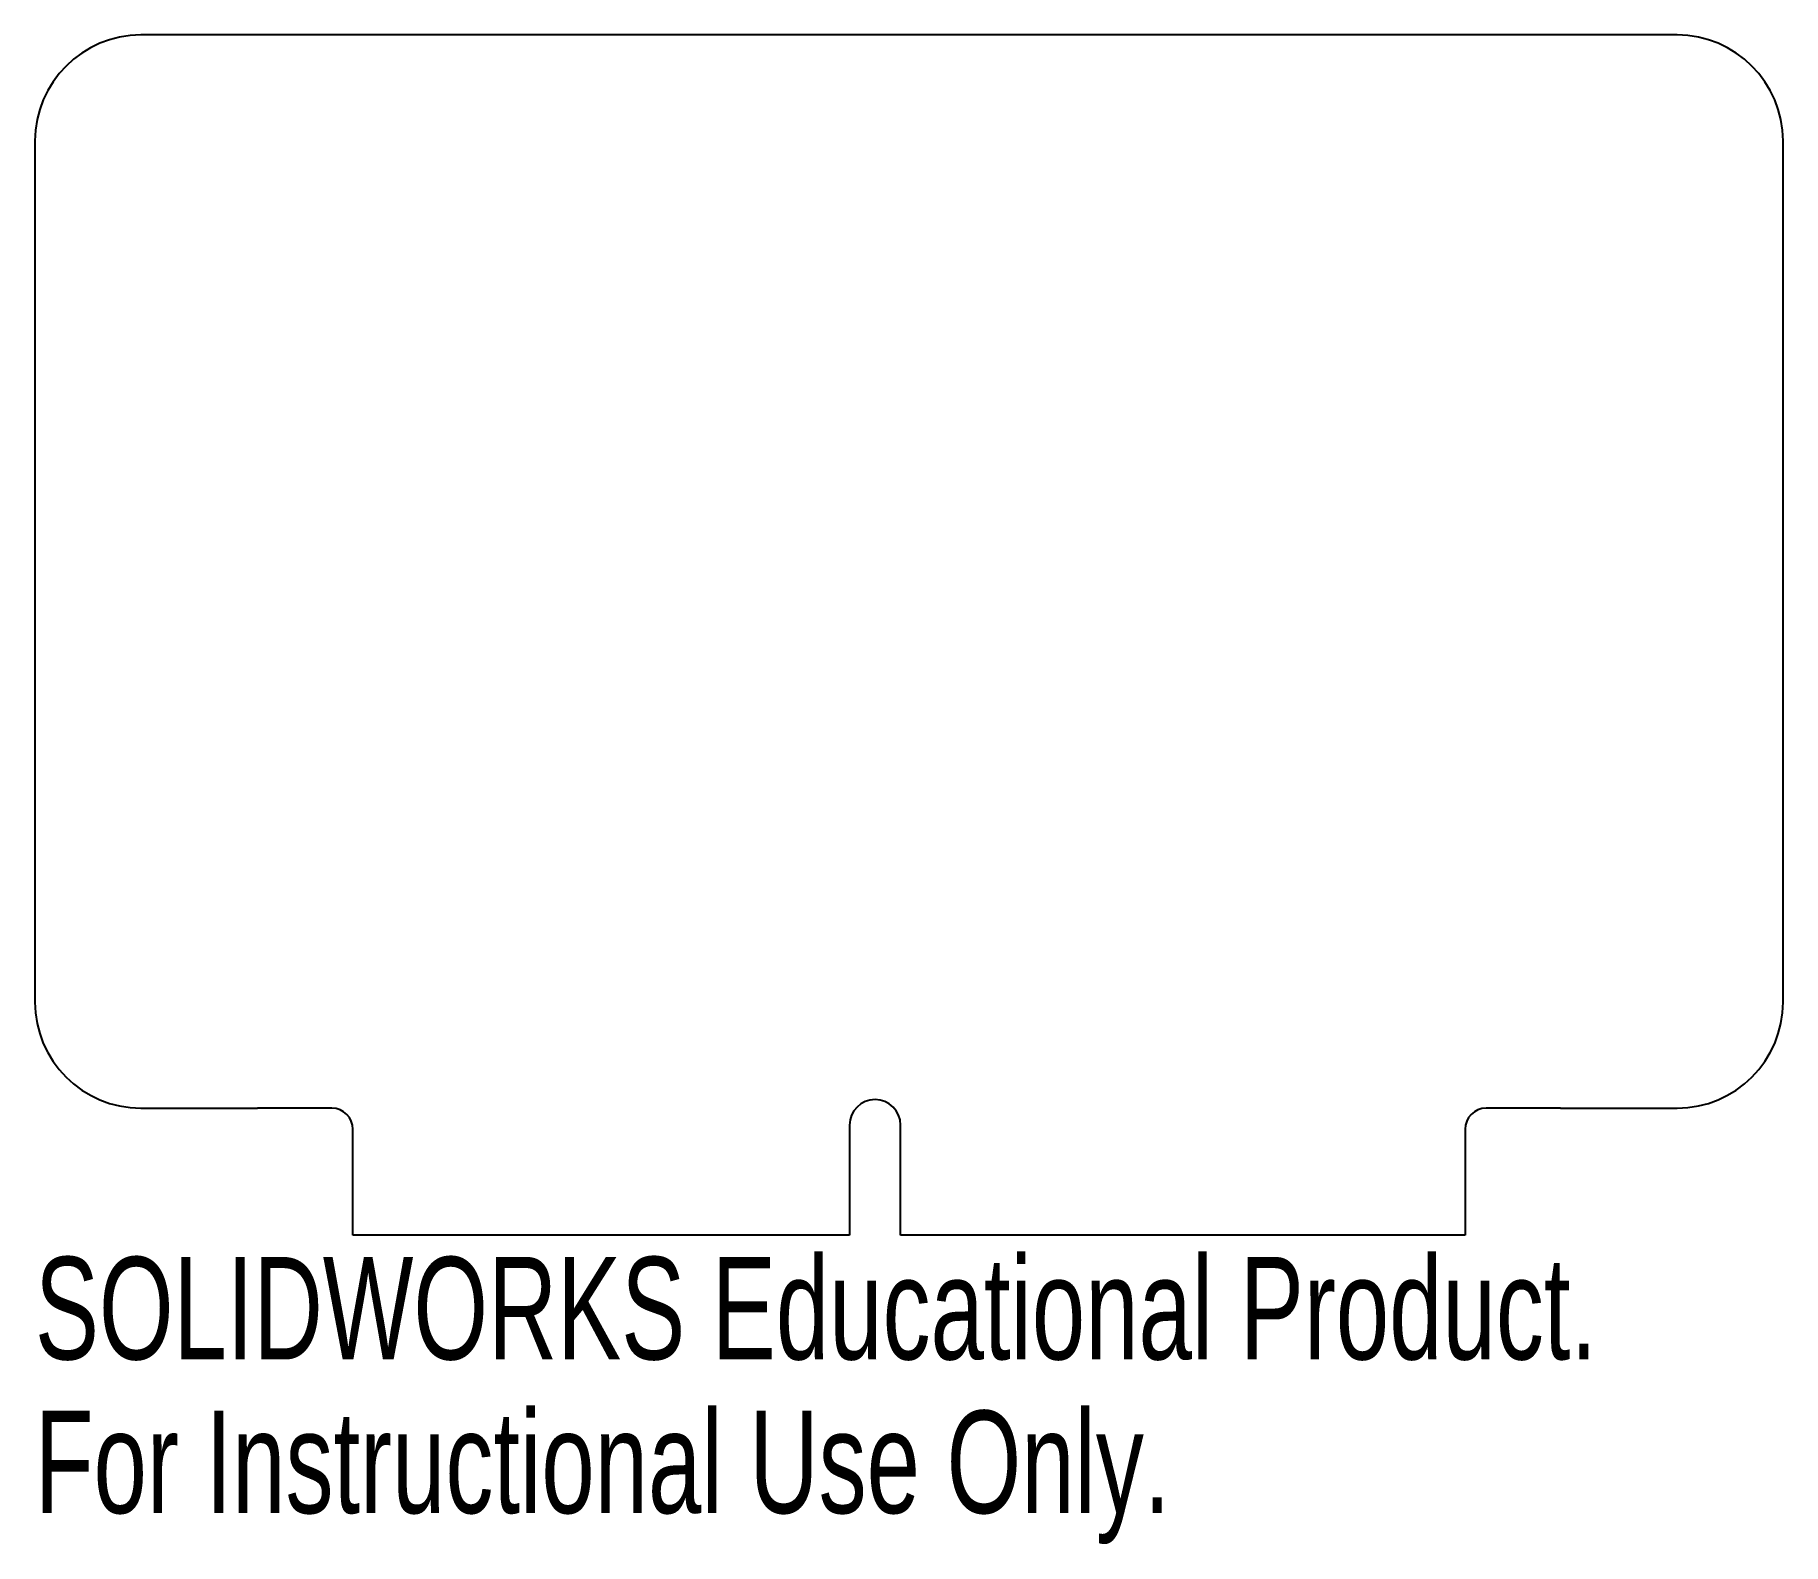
# Model space of a CAD drawing. Header units: millimetres. Extents: x -10.5 to 72, y -20.6 to 50.6.
import ezdxf

# ---------------------------------------------------------------- set-up
doc = ezdxf.new("R2010")
doc.units = ezdxf.units.MM
doc.styles.add('SLDTEXTSTYLE0', font='TXT', dxfattribs={"width": 0.7})

msp = doc.modelspace()

# ---------------------------------------------------------------- linework, layer by layer
at = {"color": 7, "linetype": 'Continuous'}
for p, q in [((66.95, 50.62), (-5.5, 50.62)), ((-10.5, 45.62), (-10.5, 5)), ((71.95, 5), (71.95, 45.62)), ((-5.5, 0), (0, 0)), ((3.5, 0), (0, 0)), ((61.45, 0), (57.95, 0)), ((61.45, 0), (66.95, 0)), ((27.925, -0.8), (27.925, -6)), ((30.325, -6), (30.325, -0.8)), ((4.5, -6), (4.5, -1)), ((56.95, -1), (56.95, -6)), ((27.925, -6), (4.5, -6)), ((56.95, -6), (30.325, -6))]:
    msp.add_line(p, q, dxfattribs=at)
for centre, radius, start, end in [((-5.5, 45.62), 5, 90, 180), ((66.95, 45.62), 5, 0, 90), ((-5.5, 5), 5, 180, 270), ((66.95, 5), 5, 270, 0), ((29.125, -0.8), 1.2, 0, 180), ((57.95, -1), 1, 90.02089, 179.97911), ((3.5, -1), 1, 0.02089, 89.97911)]:
    msp.add_arc(centre, radius, start, end, dxfattribs=at)

# ---------------------------------------------------------------- texts
at = {"color": 7, "linetype": 'Continuous', "char_height": 4.83362, "attachment_point": 1, "style": 'SLDTEXTSTYLE0'}
for s, insert in [('SOLIDWORKS Educational Product.', (-10.5, -7.02)), ('For Instructional Use Only.', (-10.5, -14.27))]:
    msp.add_mtext(s, dxfattribs=dict(at, insert=insert))

doc.saveas('drawing.dxf')
